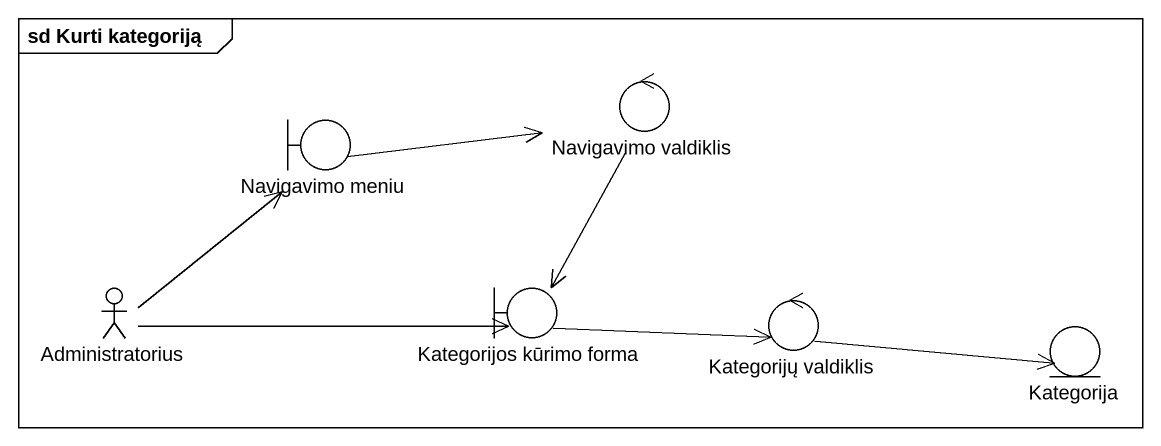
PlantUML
@startuml
mainframe sd Kurti kategoriją
boundary "Navigavimo meniu" as Navigavimo_meniu
control "Navigavimo valdiklis" as Navigavimo_valdiklis
actor Administratorius
boundary "Kategorijos kūrimo forma" as Kategorijos_kūrimo_forma
control "Kategorijų valdiklis" as Kategorijų_valdiklis
entity Kategorija
Navigavimo_meniu -right-> Navigavimo_valdiklis
Navigavimo_valdiklis --> Kategorijos_kūrimo_forma
Administratorius -up-> Navigavimo_meniu
Administratorius -right-> Kategorijos_kūrimo_forma
Kategorijos_kūrimo_forma -right-> Kategorijų_valdiklis
Kategorijų_valdiklis -right-> Kategorija
@enduml
